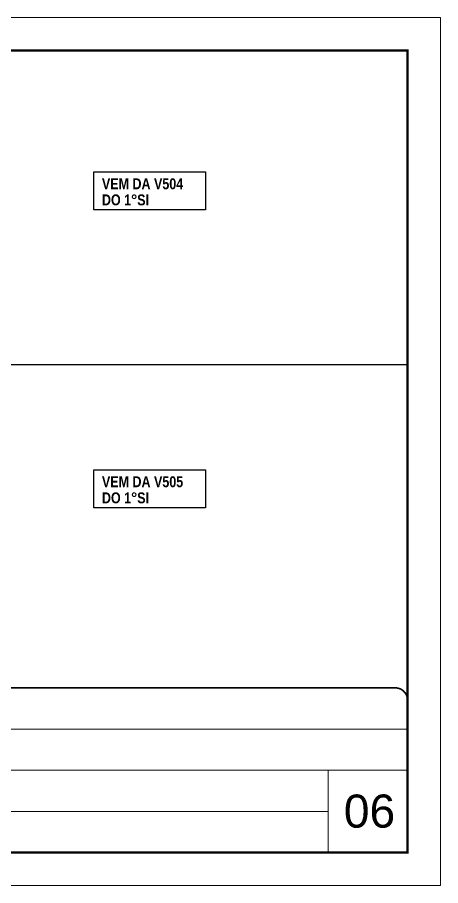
# Model space of a CAD drawing. Extents: x 3309 to 9590, y -2522 to 14608.
# Drawn here: x 5881 to 6393, y 12409 to 13459 of the extents above; entities that cross this region are included whole.
import ezdxf

# ---------------------------------------------------------------- set-up
doc = ezdxf.new("R2010")
doc.units = 0
doc.linetypes.add('CONTINUO', pattern=[0])
doc.linetypes.add('DASHED', pattern=[0.75, 0.5, -0.25])
for name, color, linetype, lineweight in [('CARIMBO', 255, 'Continuous', 9), ('Folhas', 255, 'Continuous', 9), ('SARRAFO DE PRESSAO', 251, 'DASHED', 9)]:
    doc.layers.add(name, color=color, linetype=linetype, lineweight=lineweight)
doc.layers.add('COTA', color=241, linetype='Continuous')
doc.layers.add('NOMENCLATURA', color=7, linetype='Continuous')
doc.styles.add('ARIAL', font='arial.ttf')
doc.styles.add('TECNICA', font='techb___.ttf', dxfattribs={"height": 10})

# ---------------------------------------------------------------- blocks, each defined once
blk = doc.blocks.new('9999999999')
at = {"color": 30, "linetype": 'CONTINUO'}
for p, q in [((98564.6, 34379.6), (99584, 34379.6)), ((98564.6, 34329.8), (99488, 34329.8)), ((99584, 34329.8), (99488, 34329.8)), ((99488, 34329.8), (99488, 34230.2)), ((98564.6, 34280), (99488, 34280))]:
    blk.add_line(p, q, dxfattribs=at)
at = {"color": 30, "linetype": 'CONTINUO', "const_width": 2}
blk.add_lwpolyline([(99584, 34230.2), (99584, 34414.4, 0.414214), (99569, 34429.4), (98229, 34429.4, 0.414214), (98214, 34414.4), (98214, 34245.2, 0.414214), (98229, 34230.2), (99584, 34230.2)], format="xyb", dxfattribs=at)
at = {"layer": 'Folhas'}
blk.add_lwpolyline([(98139, 34190.2), (99624, 34190.2), (99624, 35240.2), (98139, 35240.2)], close=True, dxfattribs=at)
at = {"layer": 'Folhas', "color": 30, "const_width": 3}
blk.add_lwpolyline([(98214, 34230.2), (99584, 34230.2), (99584, 35200.2), (98214, 35200.2)], close=True, dxfattribs=at)

msp = doc.modelspace()

# ---------------------------------------------------------------- linework, layer by layer
at = {"layer": 'COTA'}
msp.add_line((4982.87, 13039.56), (6352.87, 13039.56), dxfattribs=at)
at = {"layer": 'NOMENCLATURA'}
for points in [[(5973.29, 13272.65), (6108.44, 13272.65), (6108.44, 13226.38), (5973.29, 13226.38)], [(5973.29, 12912.31), (6108.44, 12912.31), (6108.44, 12866.04), (5973.29, 12866.04)]]:
    msp.add_lwpolyline(points, close=True, dxfattribs=at)

# ---------------------------------------------------------------- block references
at = {"layer": 'SARRAFO DE PRESSAO', "color": 6, "linetype": 'ByBlock'}
msp.add_blockref('9999999999', (-93231.11, -21780.92), dxfattribs=at)

# ---------------------------------------------------------------- texts
at = {"layer": 'CARIMBO', "style": 'ARIAL'}
msp.add_text('06', height=40, dxfattribs=at).set_placement((6275.73, 12479.43))
at = {"layer": 'NOMENCLATURA', "style": 'TECNICA'}
for s, p in [('VEM DA V504', (5983.14, 13251.43)), ('DO 1°SI', (5983.14, 13231.96)), ('VEM DA V505', (5983.14, 12891.09)), ('DO 1°SI', (5983.14, 12871.62))]:
    msp.add_text(s, height=13.2, dxfattribs=at).set_placement(p)

doc.saveas('drawing.dxf')
